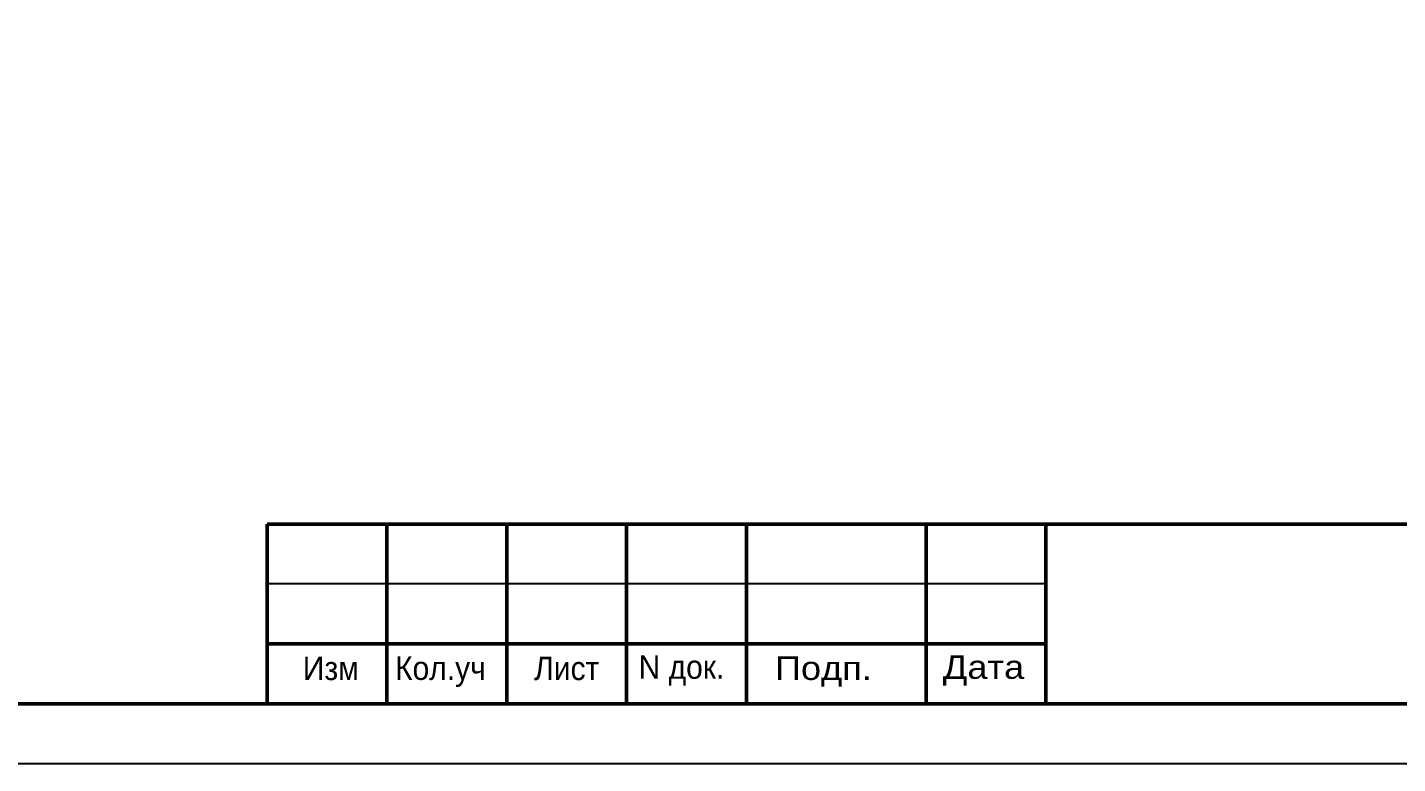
# Model space of a CAD drawing. Extents: x -319 to 3117, y -991 to 292.
# Drawn here: x 2210.2 to 2704.2, y -991 to -725.5 of the extents above; entities that cross this region are included whole.
import ezdxf

# ---------------------------------------------------------------- set-up
doc = ezdxf.new("R2010")
doc.units = 0
doc.linetypes.add('Caddy_Solid', pattern=[0])
doc.layers.add('100', color=7, linetype='Continuous')
doc.layers.add('SYMS', color=7, linetype='Continuous')
doc.styles.add('Caddy_Vectorfont1n', font='arial.ttf', dxfattribs={"width": 1.1})

msp = doc.modelspace()

# ---------------------------------------------------------------- linework, layer by layer
at = {"layer": '100', "linetype": 'Caddy_Solid', "lineweight": 50}
for p, q in [((2296.568, -904.64), (3095.768, -904.64)), ((2296.568, -969.44), (2296.568, -904.64)), ((2339.768, -969.44), (2339.768, -904.64)), ((2382.968, -969.44), (2382.968, -904.64)), ((2426.168, -969.44), (2426.168, -904.64)), ((2469.368, -969.44), (2469.368, -904.64)), ((2534.168, -969.44), (2534.168, -904.64)), ((2577.368, -969.44), (2577.368, -904.64)), ((2296.568, -947.84), (2577.368, -947.84)), ((3095.768, -969.44), (1337.528, -969.44))]:
    msp.add_line(p, q, dxfattribs=at)
at = {"layer": '100', "linetype": 'Caddy_Solid', "lineweight": 25}
msp.add_line((2577.368, -926.24), (2296.568, -926.24), dxfattribs=at)
at = {"layer": 'SYMS'}
msp.add_lwpolyline([(1302.968, -991.04), (3117.368, -991.04), (3117.368, 292), (1302.968, 292)], close=True, dxfattribs=at)

# ---------------------------------------------------------------- texts
at = {"layer": '100', "lineweight": 25, "style": 'Caddy_Vectorfont1n'}
for s, width, p in [('Изм', 0.913, (2309.47, -960.916)), ('Кол.уч', 0.913, (2342.725, -960.851)), ('Лист', 0.913, (2392.846, -960.916)), ('N док.', 0.913, (2430.509, -960.441)), ('Подп.', 1.1, (2479.679, -960.862)), ('Дата', 1.1, (2540.229, -960.463))]:
    msp.add_text(s, height=8.4888, dxfattribs=dict(at, width=width)).set_placement(p)

doc.saveas('drawing.dxf')
